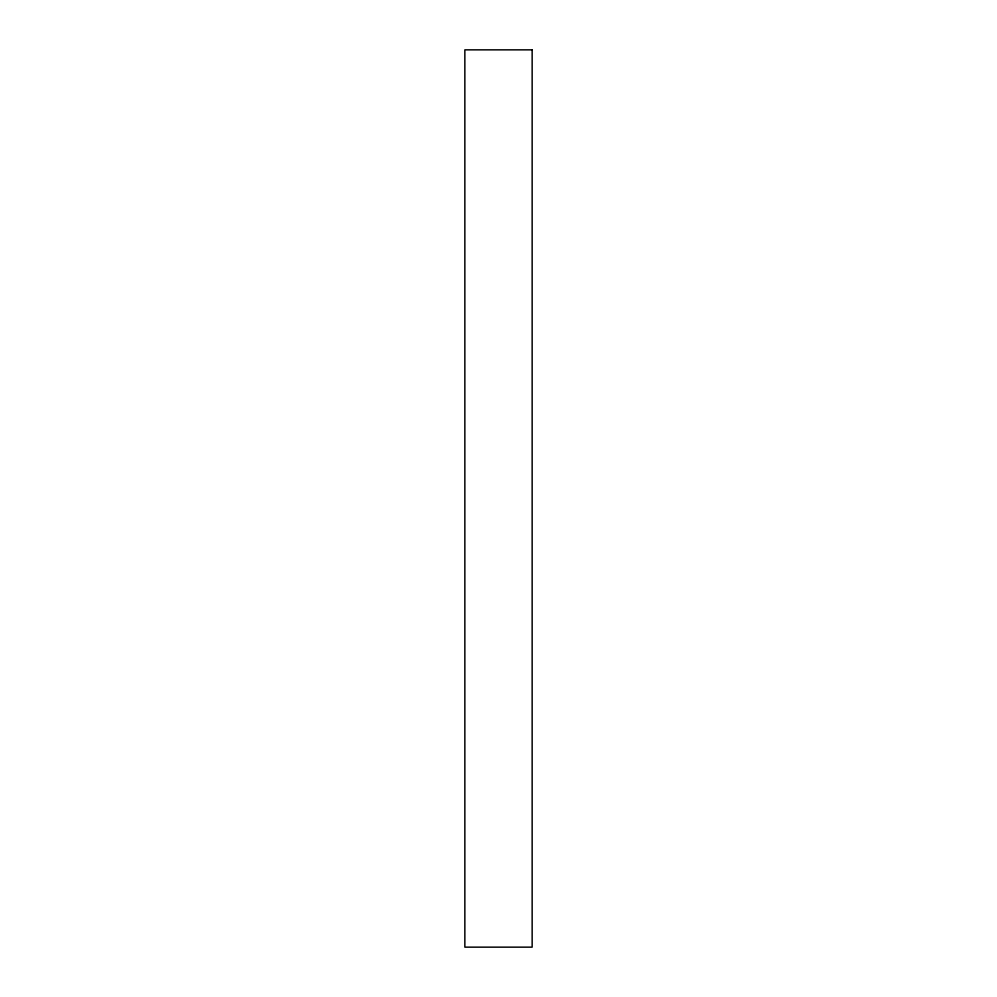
<?xml version="1.0" encoding="UTF-8"?>
<svg xmlns="http://www.w3.org/2000/svg" width="997" height="997" viewBox="0 0 997 997"><rect width="100%" height="100%" fill="white"/><g stroke="black" fill="none" stroke-linecap="round" stroke-linejoin="round"><path stroke-width="1.5" d="M532.149 49.85L464.851 49.85L464.851 947.15L532.149 947.15L532.149 49.85"/></g></svg>
